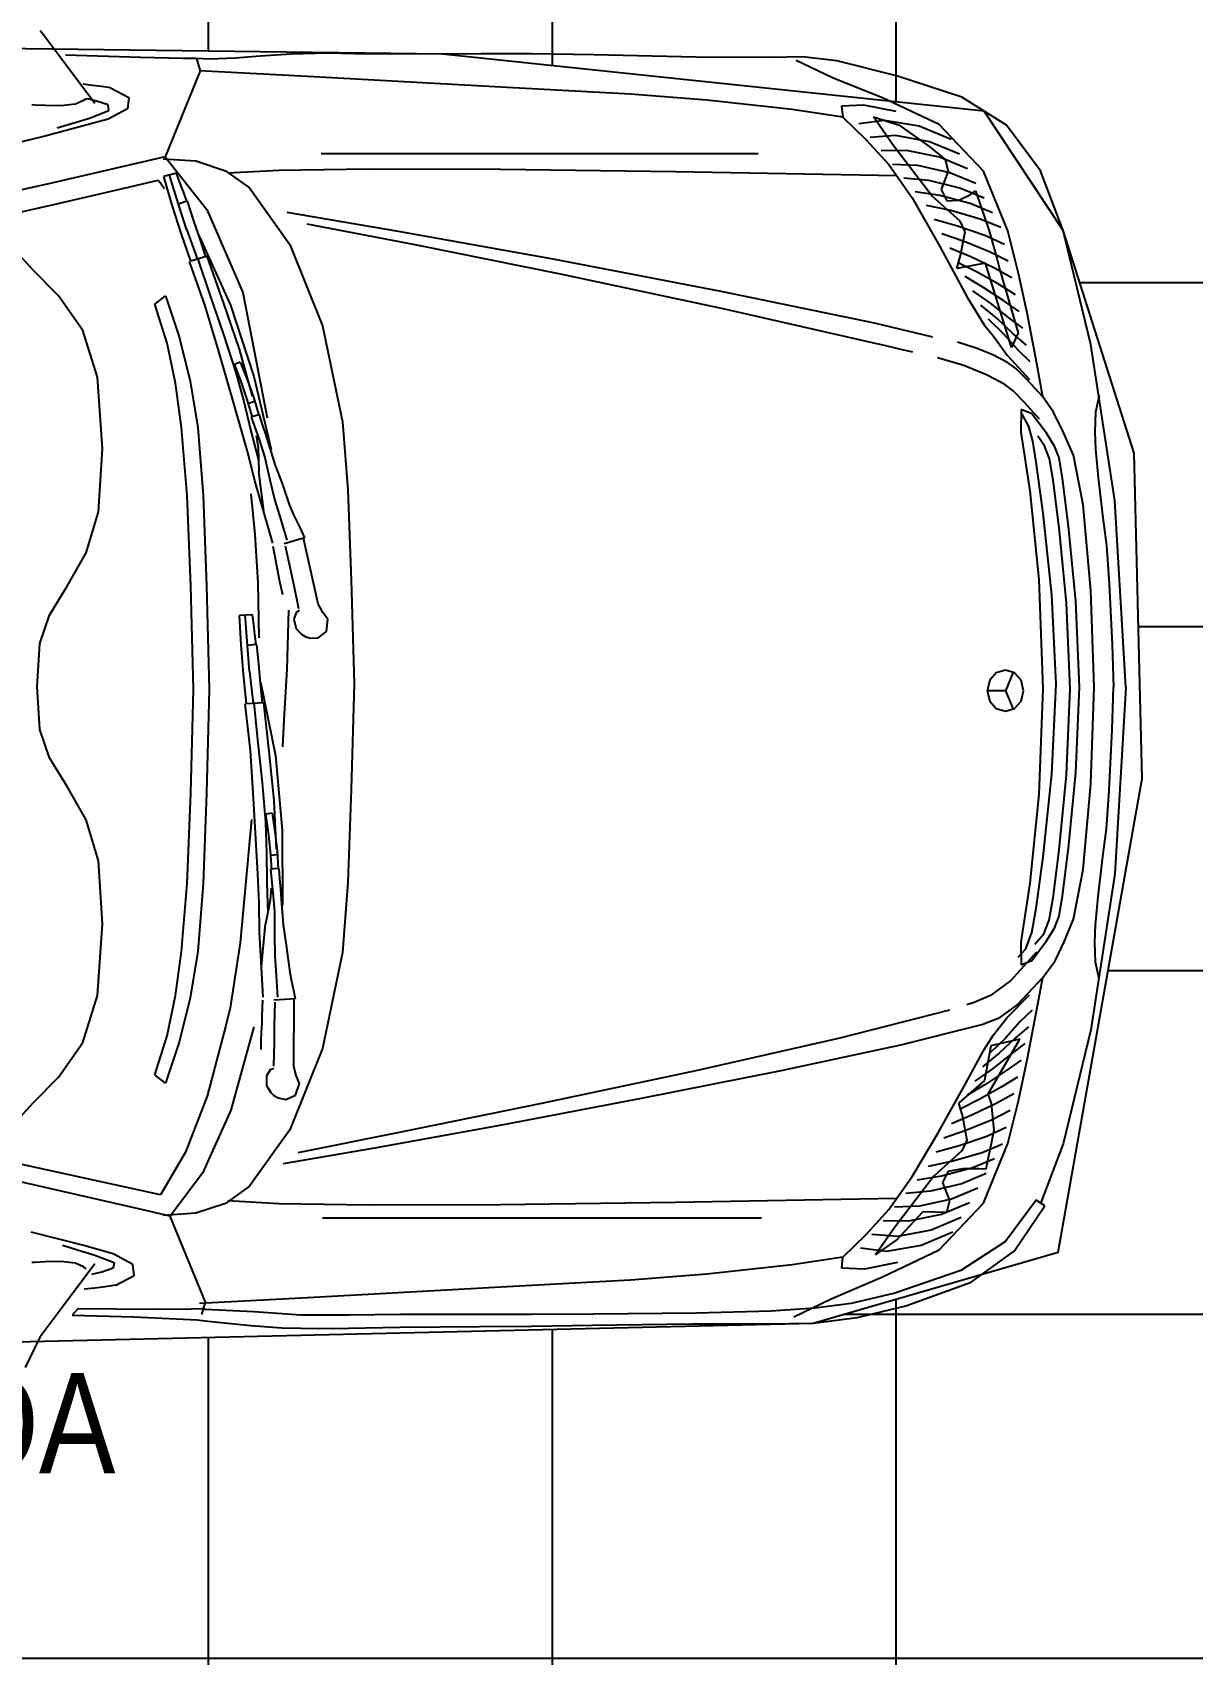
# Model space of a CAD drawing. Header units: millimetres. Extents: x 2718 to 3327, y 272 to 594.
# Drawn here: x 3064.53 to 3066.217, y 431.531 to 433.89 of the extents above; entities that cross this region are included whole.
import ezdxf
from ezdxf.enums import TextEntityAlignment as Align

# ---------------------------------------------------------------- set-up
doc = ezdxf.new("R2010")
doc.units = ezdxf.units.MM
doc.header["$MEASUREMENT"] = 0
doc.layers.get('0').update_dxf_attribs({"linetype": 'CONTINUOUS'})
doc.layers.add('COTA', color=7, linetype='CONTINUOUS')
doc.layers.add('E-txt-g', color=3, linetype='CONTINUOUS')
doc.layers.add('E-Txt-W', color=7, linetype='CONTINUOUS', lineweight=20)
doc.styles.add('F2', font='ARIALN.TTF')
doc.styles.add('REG60', font='romans.shx', dxfattribs={"width": 0.8, "height": 0.15})
doc.styles.add('REG80', font='romans.shx', dxfattribs={"width": 0.8, "height": 0.2})

# ---------------------------------------------------------------- blocks, each defined once
blk = doc.blocks.new('Austin Mini dessus')
at = {"color": 8, "flags": 128}
for points in [[(1.0093, 3.792), (1.0326, 3.8229)], [(1.0326, 3.8229), (1.0383, 3.8304)], [(0.581, 3.797), (0.6212, 3.7976)], [(0.6212, 3.7976), (0.674, 3.7963)], [(-0.2069, 3.765), (-0.1204, 3.7865)], [(-0.1204, 3.7865), (-0.0703, 3.7926)], [(-0.114, 3.7617), (-0.0609, 3.787)], [(-0.0703, 3.7926), (-0.0241, 3.7916)], [(-0.0241, 3.7916), (0.0842, 3.7922)], [(0.0842, 3.7922), (0.2332, 3.7952)], [(0.2332, 3.7952), (0.3237, 3.797)], [(0.3237, 3.797), (0.3971, 3.7966)], [(0.3971, 3.7966), (0.5088, 3.7962)], [(0.5088, 3.7962), (0.581, 3.797)], [(0.674, 3.7963), (0.7177, 3.7934)], [(0.7177, 3.7934), (0.7547, 3.7905)], [(0.7547, 3.7905), (0.7913, 3.7892)], [(0.7913, 3.7892), (0.8117, 3.7899)], [(0.8107, 3.7898), (0.8054, 3.7722)], [(0.8117, 3.7899), (0.831, 3.7901)], [(0.831, 3.7901), (0.8924, 3.7915)], [(0.8924, 3.7915), (1.0016, 3.7949)], [(0.9589, 3.7245), (1.0093, 3.792)], [(-0.302, 3.7337), (-0.2069, 3.765)], [(-0.1874, 3.7324), (-0.114, 3.7617)], [(0.3684, 3.7483), (0.6405, 3.7634)], [(0.6405, 3.7634), (0.8064, 3.7721)], [(0.8054, 3.7722), (0.8566, 3.6469)], [(0.949, 3.7493), (0.9623, 3.751)], [(0.9623, 3.751), (0.9758, 3.7525)], [(-0.3667, 3.6929), (-0.302, 3.7337)], [(-0.269, 3.694), (-0.1874, 3.7324)], [(-0.0554, 3.7158), (0.0688, 3.7297)], [(0.0688, 3.7297), (0.18, 3.7384)], [(0.18, 3.7384), (0.3684, 3.7483)], [(0.936, 3.7475), (0.9091, 3.7332)], [(0.9091, 3.7332), (0.9111, 3.717)], [(0.936, 3.7475), (0.949, 3.7493)], [(0.9395, 3.7228), (0.9564, 3.7282)], [(0.9564, 3.7282), (0.9673, 3.7309)], [(0.9673, 3.7309), (0.9712, 3.7316)], [(0.9712, 3.7316), (0.975, 3.7288)], [(0.975, 3.7288), (0.9869, 3.7238)], [(-0.1734, 3.7051), (-0.2108, 3.6933)], [(-0.2065, 3.713), (-0.1595, 3.7223)], [(-0.2018, 3.6646), (-0.1734, 3.7051)], [(-0.1288, 3.7047), (-0.1629, 3.672)], [(-0.1595, 3.7223), (-0.127, 3.7206)], [(-0.127, 3.7206), (-0.1288, 3.7047)], [(-0.1288, 3.7047), (-0.0554, 3.7158)], [(0.9111, 3.717), (0.9395, 3.7016)], [(0.9383, 3.7145), (0.9395, 3.7228)], [(0.9665, 3.7034), (0.9383, 3.7145)], [(1.0136, 3.6893), (0.9665, 3.7034)], [(0.9869, 3.7238), (1.0083, 3.721)], [(1.0083, 3.721), (1.031, 3.7215)], [(1.031, 3.7215), (1.0455, 3.7223)], [(1.0455, 3.7223), (1.0506, 3.7228)], [(-0.4163, 3.6266), (-0.3667, 3.6929)], [(-0.3332, 3.6261), (-0.269, 3.694)], [(-0.2862, 3.6722), (-0.24, 3.6915)], [(-0.2108, 3.6933), (-0.2557, 3.6613)], [(-0.24, 3.6915), (-0.1897, 3.6999)], [(-0.1897, 3.6999), (-0.152, 3.6952)], [(0.9395, 3.7016), (1.0331, 3.6766)], [(-0.2983, 3.6509), (-0.2548, 3.669)], [(-0.2557, 3.6613), (-0.2776, 3.6432)], [(-0.2696, 3.6465), (-0.2217, 3.6563)], [(-0.2582, 3.5904), (-0.2018, 3.6646)], [(-0.2548, 3.669), (-0.2057, 3.6781)], [(-0.2217, 3.6563), (-0.1848, 3.6556)], [(-0.2057, 3.6781), (-0.1684, 3.6754)], [(-0.1629, 3.672), (-0.1958, 3.6357)], [(1.0331, 3.6766), (1.174, 3.6425)], [(-0.3103, 3.6295), (-0.2696, 3.6465)], [(-0.2844, 3.624), (-0.2378, 3.6344)], [(-0.2776, 3.6432), (-0.2819, 3.6262)], [(-0.2378, 3.6344), (-0.2012, 3.6358)], [(-0.1958, 3.6357), (-0.2299, 3.5876)], [(0.6296, 3.652), (-0.0059, 3.652)], [(0.8118, 3.6411), (0.769, 3.6265)], [(0.8566, 3.6469), (0.7958, 3.5707)], [(0.8596, 3.6444), (0.8118, 3.6411)], [(0.8566, 3.6469), (0.909, 3.6348)], [(0.909, 3.6348), (1.0218, 3.609)], [(-0.4494, 3.54), (-0.4163, 3.6266)], [(-0.3686, 3.5396), (-0.3332, 3.6261)], [(-0.3224, 3.6082), (-0.2844, 3.624)], [(-0.2992, 3.6015), (-0.2538, 3.6126)], [(-0.2819, 3.6262), (-0.2717, 3.5998)], [(-0.2538, 3.6126), (-0.2177, 3.6161)], [(-0.2069, 3.6195), (0.1144, 3.6255)], [(0.1144, 3.6255), (0.369, 3.6287)], [(0.369, 3.6287), (0.5603, 3.6292)], [(0.5603, 3.6292), (0.6914, 3.6273)], [(0.6914, 3.6273), (0.7656, 3.6231)], [(0.769, 3.6265), (0.7337, 3.6018)], [(0.8299, 3.5961), (0.835, 3.6098)], [(0.835, 3.6098), (0.8402, 3.6233)], [(0.8372, 3.5784), (0.8502, 3.6203)], [(0.8402, 3.6233), (0.8582, 3.6183)], [(0.8462, 3.577), (0.8582, 3.6183)], [(0.8634, 3.6093), (0.8604, 3.6051)], [(0.8666, 3.6133), (0.8634, 3.6093)], [(0.9143, 3.6021), (0.8666, 3.6133)], [(1.0218, 3.609), (1.1282, 3.5852)], [(-0.3219, 3.5976), (-0.3417, 3.5395)], [(-0.3344, 3.5868), (-0.2992, 3.6015)], [(-0.3144, 3.5923), (-0.3219, 3.5976)], [(-0.2975, 3.5839), (-0.3144, 3.5923)], [(-0.3139, 3.579), (-0.2698, 3.5907)], [(-0.2994, 3.5535), (-0.2582, 3.5904)], [(-0.2717, 3.5998), (-0.28, 3.5832)], [(-0.2299, 3.5876), (-0.2701, 3.5169)], [(-0.2698, 3.5907), (-0.2341, 3.5963)], [(0.7337, 3.6018), (0.675, 3.5196)], [(0.8252, 3.5824), (0.8299, 3.5961)], [(0.8604, 3.6051), (0.8577, 3.6008)], [(1.0183, 3.578), (0.9143, 3.6021)], [(-0.3465, 3.5655), (-0.3139, 3.579)], [(-0.3287, 3.5566), (-0.2858, 3.5689)], [(-0.28, 3.5832), (-0.2975, 3.5839)], [(-0.2858, 3.5689), (-0.2505, 3.5765)], [(0.517, 3.5386), (0.6793, 3.5662)], [(0.7958, 3.5707), (0.7435, 3.4498)], [(0.8151, 3.5556), (0.8242, 3.5824)], [(0.8252, 3.5824), (0.8372, 3.5784)], [(0.8257, 3.5419), (0.8372, 3.5784)], [(0.8334, 3.5361), (0.8462, 3.577)], [(1.12, 3.5551), (1.0183, 3.578)], [(-0.4897, 3.3744), (-0.4494, 3.54)], [(-0.3843, 3.4776), (-0.3686, 3.5396)], [(-0.3585, 3.5441), (-0.3287, 3.5566)], [(-0.3417, 3.5395), (-0.3534, 3.4979)], [(-0.3356, 3.5327), (-0.2955, 3.5465)], [(-0.3066, 3.538), (-0.2994, 3.5535)], [(-0.3001, 3.5036), (-0.3066, 3.538)], [(-0.2955, 3.5465), (-0.2617, 3.5558)], [(0.2925, 3.4981), (0.517, 3.5386)], [(0.4929, 3.5192), (0.6502, 3.5491)], [(0.8063, 3.5287), (0.8151, 3.5556)], [(0.8257, 3.5419), (0.8097, 3.4979)], [(-0.3639, 3.5197), (-0.3356, 3.5327)], [(-0.3424, 3.5089), (-0.3051, 3.524)], [(-0.3148, 3.5016), (-0.2843, 3.5144)], [(-0.2701, 3.5169), (-0.3098, 3.443)], [(-0.3051, 3.524), (-0.273, 3.5351)], [(0.2791, 3.4759), (0.4929, 3.5192)], [(0.675, 3.5196), (0.6278, 3.4015)], [(0.8067, 3.5309), (0.7615, 3.4315)], [(0.7972, 3.5019), (0.8063, 3.5287)], [(0.8192, 3.4954), (0.8334, 3.5361)], [(-0.374, 3.3698), (-0.3363, 3.4925)], [(-0.3693, 3.4953), (-0.3424, 3.5089)], [(-0.3534, 3.4979), (-0.3572, 3.4821)], [(-0.3493, 3.4851), (-0.3148, 3.5016)], [(-0.3363, 3.4925), (-0.2946, 3.4845)], [(-0.3244, 3.4792), (-0.2956, 3.4936)], [(-0.2946, 3.4845), (-0.3001, 3.5036)], [(0.0478, 3.4514), (0.2925, 3.4981)], [(0.7718, 3.4351), (0.7952, 3.5024)], [(0.8092, 3.4984), (0.7905, 3.4435)], [(0.7952, 3.5024), (0.8192, 3.4954)], [(0.7985, 3.4305), (0.8212, 3.4949)], [(1.0484, 3.4825), (1.0731, 3.5095)], [(-0.3968, 3.4202), (-0.3843, 3.4776)], [(-0.3572, 3.4821), (-0.3836, 3.3914)], [(-0.3746, 3.4709), (-0.3493, 3.4851)], [(-0.3561, 3.4613), (-0.3244, 3.4792)], [(-0.3341, 3.4567), (-0.3068, 3.4729)], [(0.0453, 3.4261), (0.2791, 3.4759)], [(1.0114, 3.445), (1.0484, 3.4825)], [(-0.38, 3.4466), (-0.3561, 3.4613)], [(-0.363, 3.4375), (-0.3341, 3.4567)], [(-0.3437, 3.4343), (-0.3181, 3.4522)], [(-0.1749, 3.4052), (0.0478, 3.4514)], [(0.7435, 3.4498), (0.7081, 3.2674)], [(0.8558, 3.4451), (0.8359, 3.3854)], [(0.8715, 3.4329), (0.8558, 3.4451)], [(0.9762, 3.3945), (1.0114, 3.445)], [(-0.4112, 3.3468), (-0.3968, 3.4202)], [(-0.3854, 3.4222), (-0.363, 3.4375)], [(-0.3698, 3.4136), (-0.3437, 3.4343)], [(-0.3534, 3.4119), (-0.3294, 3.4315)], [(-0.3098, 3.443), (-0.3346, 3.403)], [(-0.172, 3.3767), (0.0453, 3.4261)], [(0.7615, 3.4315), (0.7277, 3.3278)], [(0.7484, 3.3675), (0.7718, 3.4351)], [(0.7905, 3.4435), (0.7715, 3.3887)], [(0.7785, 3.3642), (0.7985, 3.4305)], [(0.8536, 3.3763), (0.8715, 3.4329)], [(-0.3908, 3.3978), (-0.3698, 3.4136)], [(-0.3767, 3.3898), (-0.3534, 3.4119)], [(-0.363, 3.3894), (-0.3407, 3.4108)], [(-0.3346, 3.403), (-0.3481, 3.3863)], [(-0.2335, 3.3912), (-0.2013, 3.399)], [(-0.2013, 3.399), (-0.1749, 3.4052)], [(0.6278, 3.4015), (0.5988, 3.2619)], [(-0.5243, 3.1472), (-0.4897, 3.3744)], [(-0.3961, 3.3734), (-0.3767, 3.3898)], [(-0.3836, 3.3914), (-0.374, 3.3698)], [(-0.3836, 3.366), (-0.363, 3.3894)], [(-0.3481, 3.3863), (-0.3679, 3.3589)], [(-0.3226, 3.369), (-0.2958, 3.3774)], [(-0.2599, 3.3851), (-0.2335, 3.3912)], [(-0.1915, 3.3721), (-0.172, 3.3767)], [(0.7715, 3.3887), (0.7537, 3.3335)], [(0.8359, 3.3854), (0.8202, 3.3211)], [(0.8415, 3.3179), (0.8536, 3.3763)], [(0.9547, 3.3266), (0.9762, 3.3945)], [(-0.4015, 3.349), (-0.3836, 3.366)], [(-0.3679, 3.3589), (-0.4003, 3.3232)], [(-0.3683, 3.348), (-0.347, 3.3593)], [(-0.347, 3.3593), (-0.3226, 3.369)], [(-0.3048, 3.3438), (-0.2667, 3.355)], [(-0.2307, 3.363), (-0.2112, 3.3675)], [(-0.2112, 3.3675), (-0.1915, 3.3721)], [(0.7293, 3.299), (0.7484, 3.3675)], [(0.7597, 3.2985), (0.7785, 3.3642)], [(-0.4198, 3.2983), (-0.4112, 3.3468)], [(-0.397, 3.3226), (-0.3805, 3.3391)], [(-0.3805, 3.3391), (-0.3683, 3.348)], [(-0.3644, 3.3161), (-0.339, 3.3298)], [(-0.339, 3.3298), (-0.3048, 3.3438)], [(0.7277, 3.3278), (0.7023, 3.2216)], [(0.7472, 3.3485), (0.7374, 3.3232)], [(0.7537, 3.3335), (0.7422, 3.2911)], [(0.7462, 3.3202), (0.7557, 3.3455)], [(0.7472, 3.3485), (0.7557, 3.345)], [(0.9474, 3.2223), (0.9547, 3.3266)], [(-0.4198, 3.2983), (-0.397, 3.3226)], [(-0.3926, 3.2902), (-0.3764, 3.3069)], [(-0.3764, 3.3069), (-0.3644, 3.3161)], [(0.7374, 3.3232), (0.728, 3.2975)], [(0.7371, 3.2944), (0.7462, 3.3202)], [(0.8202, 3.3211), (0.8092, 3.2537)], [(0.8325, 3.2537), (0.8415, 3.3179)], [(-0.5014, 3.3001), (-0.4965, 3.2759)], [(-0.435, 3.2757), (-0.4198, 3.2983)], [(-0.415, 3.2655), (-0.3926, 3.2902)], [(-0.4036, 3.2735), (-0.3881, 3.2799)], [(-0.3881, 3.2799), (-0.3879, 3.2469)], [(0.728, 3.2975), (0.7203, 3.2716)], [(0.7263, 3.2915), (0.7353, 3.2885)], [(0.7293, 3.2686), (0.7371, 3.2944)], [(0.7422, 3.2911), (0.7318, 3.2485)], [(0.7478, 3.258), (0.7597, 3.2985)], [(-0.4965, 3.2759), (-0.4951, 3.2474)], [(-0.4498, 3.2462), (-0.435, 3.2757)], [(-0.4251, 3.2451), (-0.4036, 3.2735)], [(-0.4054, 3.2337), (-0.3992, 3.255)], [(-0.3992, 3.255), (-0.3897, 3.273)], [(0.5988, 3.2619), (0.5909, 3.1628)], [(0.7153, 3.258), (0.7105, 3.2437)], [(0.7198, 3.2721), (0.7153, 3.258)], [(0.7313, 3.2686), (0.72, 3.2361)], [(0.7208, 3.2721), (0.7313, 3.2686)], [(0.7361, 3.2172), (0.7478, 3.258)], [(-0.4951, 3.2474), (-0.4961, 3.222)], [(-0.4642, 3.2131), (-0.4498, 3.2462)], [(-0.4368, 3.2263), (-0.4251, 3.2451)], [(-0.4223, 3.2271), (-0.4123, 3.2411)], [(-0.4102, 3.2033), (-0.4054, 3.2337)], [(-0.3879, 3.2469), (-0.4009, 3.1615)], [(0.7105, 3.2437), (0.7063, 3.2296)], [(0.72, 3.2361), (0.7116, 3.2101)], [(0.7318, 3.2485), (0.7208, 3.2061)], [(0.7243, 3.2421), (0.7215, 3.2248)], [(0.8092, 3.2537), (0.8014, 3.1546)], [(0.8246, 3.1546), (0.8325, 3.2537)], [(-0.4961, 3.222), (-0.5002, 3.1805)], [(-0.4783, 3.1411), (-0.4642, 3.2131)], [(-0.4482, 3.1794), (-0.4433, 3.2092)], [(-0.4433, 3.2092), (-0.4368, 3.2263)], [(-0.4345, 3.1767), (-0.4292, 3.2081)], [(-0.4292, 3.2081), (-0.4223, 3.2271)], [(0.7063, 3.2296), (0.6964, 3.1985)], [(0.7116, 3.2101), (0.7041, 3.1774)], [(0.7215, 3.2248), (0.721, 3.2072)], [(0.7263, 3.1761), (0.7361, 3.2172)], [(0.9535, 3.1308), (0.9474, 3.2223)], [(-0.42, 3.129), (-0.4102, 3.2033)], [(0.6964, 3.1985), (0.6864, 3.1723)], [(0.7123, 3.1286), (0.7203, 3.1896)], [(0.721, 3.2072), (0.7203, 3.1896)], [(-0.5002, 3.1805), (-0.5068, 3.1221)], [(-0.457, 3.1102), (-0.4482, 3.1794)], [(-0.4433, 3.1075), (-0.4345, 3.1767)], [(-0.4009, 3.1615), (-0.4139, 3.0323)], [(0.5909, 3.1628), (0.5858, 3.0317)], [(0.6864, 3.1723), (0.6761, 3.1418)], [(0.7041, 3.1774), (0.6969, 3.1476)], [(0.6998, 3.0852), (0.7263, 3.1761)], [(-0.5405, 2.876), (-0.5243, 3.1472)], [(-0.4897, 3.0166), (-0.4783, 3.1411)], [(0.6761, 3.1418), (0.6698, 3.1266)], [(0.6969, 3.1476), (0.6884, 3.1193)], [(0.7318, 3.1572), (0.726, 3.0977)], [(0.8014, 3.1546), (0.7962, 3.0235)], [(0.8194, 3.0235), (0.8246, 3.1546)], [(-0.5068, 3.1221), (-0.5121, 3.0818)], [(-0.4326, 3.01), (-0.42, 3.129)], [(0.6698, 3.1266), (0.6607, 3.1082)], [(0.6884, 3.1193), (0.6795, 3.0899)], [(0.9712, 3.0712), (0.9535, 3.1308)], [(-0.4678, 3.0008), (-0.457, 3.1102)], [(-0.4541, 2.9981), (-0.4433, 3.1075)], [(0.6338, 2.997), (0.6553, 3.0927)], [(0.6607, 3.1082), (0.6538, 3.0932)], [(0.6538, 3.0932), (0.6836, 3.0845)], [(0.726, 3.0977), (0.7219, 3.0275)], [(-0.5121, 3.0818), (-0.5164, 3.0261)], [(0.6818, 3.0817), (0.6747, 3.0485)], [(0.6957, 3.0601), (0.6993, 3.0807)], [(0.9991, 3.0226), (0.9712, 3.0712)], [(0.6747, 3.0485), (0.6693, 3.0237)], [(0.6902, 3.0313), (0.6957, 3.0601)], [(-0.5164, 3.0261), (-0.5207, 2.9376)], [(-0.4139, 3.0323), (-0.4198, 2.8742)], [(0.5858, 3.0317), (0.5818, 2.8809)], [(0.6693, 3.0237), (0.6625, 2.9905)], [(0.6853, 3.0102), (0.6902, 3.0313)], [(0.7219, 3.0275), (0.7205, 2.9476)], [(0.7962, 3.0235), (0.7923, 2.8727)], [(0.8155, 2.8727), (0.8194, 3.0235)], [(1.0249, 2.9807), (0.9991, 3.0226)], [(-0.4943, 2.876), (-0.4897, 3.0166)], [(-0.473, 2.876), (-0.4678, 3.0008)], [(-0.4594, 2.8733), (-0.4541, 2.9981)], [(-0.4389, 2.8801), (-0.4326, 3.01)], [(0.6273, 2.9847), (0.6338, 2.997)], [(0.6202, 2.9747), (0.6273, 2.9847)], [(0.6221, 2.9567), (0.6202, 2.9747)], [(0.6618, 2.9878), (0.6631, 2.986)], [(0.6631, 2.986), (0.6661, 2.9845)], [(0.6661, 2.9845), (0.6693, 2.9748)], [(0.6693, 2.9748), (0.6662, 2.9608)], [(0.677, 2.9877), (0.6796, 2.9022)], [(0.7277, 2.9669), (0.7297, 2.9812)], [(0.7297, 2.9812), (0.7484, 2.9804)], [(0.7369, 2.9367), (0.7402, 2.9806)], [(0.7461, 2.9374), (0.7484, 2.9804)], [(1.0386, 2.9396), (1.0249, 2.9807)], [(0.6341, 2.9475), (0.6221, 2.9567)], [(0.6529, 2.9495), (0.6455, 2.9473)], [(0.6577, 2.9524), (0.6529, 2.9495)], [(0.6662, 2.9608), (0.6577, 2.9524)], [(0.7244, 2.9379), (0.7259, 2.9524)], [(0.7259, 2.9524), (0.7277, 2.9669)], [(-0.5207, 2.9376), (-0.5227, 2.876)], [(0.6455, 2.9473), (0.6341, 2.9475)], [(0.7205, 2.9096), (0.7234, 2.9377)], [(0.7244, 2.9379), (0.7369, 2.9367)], [(0.7339, 2.8986), (0.7369, 2.9367)], [(0.7427, 2.8947), (0.7461, 2.9374)], [(1.0427, 2.877), (1.0386, 2.9396)], [(0.6796, 2.9022), (0.6837, 2.8284)], [(0.718, 2.8814), (0.7205, 2.9096)], [(-0.4326, 2.7495), (-0.4389, 2.8801)], [(-0.3917, 2.8708), (-0.3881, 2.8859)], [(-0.3881, 2.8859), (-0.3786, 2.8967)], [(-0.3786, 2.8967), (-0.3653, 2.9008)], [(-0.3767, 2.8977), (-0.3653, 2.8708)], [(-0.3653, 2.9008), (-0.352, 2.8967)], [(-0.352, 2.8967), (-0.3425, 2.8859)], [(-0.3425, 2.8859), (-0.3389, 2.8708)], [(0.5818, 2.8809), (0.5858, 2.7275)], [(0.7179, 2.8836), (0.6962, 2.7767)], [(0.7152, 2.8533), (0.718, 2.8814)], [(0.7339, 2.8986), (0.7283, 2.8522)], [(0.7381, 2.8519), (0.7427, 2.8947)], [(-0.5405, 2.876), (-0.5243, 2.6047)], [(-0.5207, 2.8143), (-0.5227, 2.876)], [(-0.4897, 2.7353), (-0.4943, 2.876)], [(-0.4678, 2.7512), (-0.473, 2.876)], [(-0.4541, 2.7484), (-0.4594, 2.8733)], [(-0.4198, 2.8742), (-0.4139, 2.72)], [(-0.3881, 2.8557), (-0.3917, 2.8708)], [(-0.3786, 2.845), (-0.3881, 2.8557)], [(-0.3653, 2.8708), (-0.3767, 2.844)], [(-0.3653, 2.8708), (-0.3389, 2.8708)], [(-0.3425, 2.8557), (-0.352, 2.845)], [(-0.3389, 2.8708), (-0.3425, 2.8557)], [(0.7923, 2.8727), (0.7962, 2.7218)], [(0.8194, 2.7218), (0.8155, 2.8727)], [(1.0386, 2.8145), (1.0427, 2.877)], [(-0.3653, 2.8409), (-0.3786, 2.845)], [(-0.352, 2.845), (-0.3653, 2.8409)], [(0.7054, 2.7825), (0.7131, 2.8533)], [(0.7131, 2.8533), (0.7381, 2.8519)], [(0.7277, 2.8526), (0.7218, 2.7949)], [(0.7325, 2.784), (0.7401, 2.8518)], [(-0.5164, 2.7259), (-0.5207, 2.8143)], [(0.6837, 2.8284), (0.6857, 2.7893)], [(1.0249, 2.7734), (1.0386, 2.8145)], [(0.7218, 2.7949), (0.7156, 2.7372)], [(0.7279, 2.7148), (0.7325, 2.784)], [(0.6962, 2.7767), (0.6866, 2.668)], [(0.6979, 2.7113), (0.7054, 2.7825)], [(0.9991, 2.7314), (1.0249, 2.7734)], [(-0.457, 2.6417), (-0.4678, 2.7512)], [(-0.4433, 2.639), (-0.4541, 2.7484)], [(-0.42, 2.6293), (-0.4326, 2.7495)], [(0.7156, 2.7372), (0.7107, 2.6794)], [(-0.5121, 2.6701), (-0.5164, 2.7259)], [(-0.4783, 2.6109), (-0.4897, 2.7353)], [(-0.4139, 2.72), (-0.4009, 2.5911)], [(0.5858, 2.7275), (0.5909, 2.5917)], [(0.7244, 2.6467), (0.7279, 2.7148)], [(0.7962, 2.7218), (0.8014, 2.5907)], [(0.8246, 2.5907), (0.8194, 2.7218)], [(0.9712, 2.6829), (0.9991, 2.7314)], [(0.6946, 2.6403), (0.6979, 2.7113)], [(0.701, 2.6926), (0.6971, 2.6657)], [(0.701, 2.6926), (0.7101, 2.6911)], [(0.7063, 2.6647), (0.71, 2.6915)], [(-0.5068, 2.6299), (-0.5121, 2.6701)], [(0.6866, 2.668), (0.6857, 2.5588)], [(0.6971, 2.6657), (0.6937, 2.6386)], [(0.7107, 2.6794), (0.709, 2.6356)], [(0.731, 2.6835), (0.7474, 2.5042)], [(0.9535, 2.6232), (0.9712, 2.6829)], [(-0.4482, 2.5725), (-0.457, 2.6417)], [(0.7033, 2.6376), (0.7063, 2.6647)], [(0.7219, 2.6045), (0.7244, 2.6467)], [(-0.5002, 2.5714), (-0.5068, 2.6299)], [(-0.4345, 2.5698), (-0.4433, 2.639)], [(-0.4102, 2.5543), (-0.42, 2.6293)], [(0.6937, 2.6386), (0.692, 2.6115)], [(0.6934, 2.6323), (0.7028, 2.6314)], [(0.7015, 2.6106), (0.7033, 2.6376)], [(0.709, 2.6356), (0.7085, 2.5917)], [(0.9474, 2.5318), (0.9535, 2.6232)], [(-0.5243, 2.6047), (-0.4897, 2.3776)], [(-0.4642, 2.5388), (-0.4783, 2.6109)], [(0.6903, 2.5972), (0.689, 2.5822)], [(0.6914, 2.6119), (0.6903, 2.5972)], [(0.6924, 2.6121), (0.7034, 2.6111)], [(0.7034, 2.6111), (0.6997, 2.5769)], [(0.7197, 2.5621), (0.7219, 2.6045)], [(-0.4961, 2.5299), (-0.5002, 2.5714)], [(-0.4433, 2.5428), (-0.4482, 2.5725)], [(-0.4009, 2.5911), (-0.3879, 2.5051)], [(0.5909, 2.5917), (0.5988, 2.49)], [(0.689, 2.5822), (0.6878, 2.5675)], [(0.6997, 2.5769), (0.6975, 2.5497)], [(0.7026, 2.5837), (0.7038, 2.5662)], [(0.7085, 2.5917), (0.7072, 2.5478)], [(0.8014, 2.5907), (0.8092, 2.4916)], [(0.8325, 2.4916), (0.8246, 2.5907)], [(-0.429, 2.5374), (-0.4345, 2.5698)], [(-0.4038, 2.5192), (-0.4102, 2.5543)], [(0.6878, 2.5675), (0.6847, 2.5306)], [(0.6975, 2.5497), (0.6975, 2.5161)], [(0.7038, 2.5662), (0.7072, 2.5489)], [(0.7072, 2.5489), (0.7105, 2.5317)], [(0.7193, 2.5199), (0.7197, 2.5621)], [(-0.4951, 2.5046), (-0.4961, 2.5299)], [(-0.4511, 2.5067), (-0.4642, 2.5388)], [(-0.4368, 2.5257), (-0.4433, 2.5428)], [(-0.4251, 2.5069), (-0.4368, 2.5257)], [(-0.4211, 2.5171), (-0.429, 2.5374)], [(0.6847, 2.5306), (0.6807, 2.5008)], [(0.7164, 2.4705), (0.7105, 2.5317)], [(0.9547, 2.4275), (0.9474, 2.5318)], [(-0.4965, 2.4761), (-0.4951, 2.5046)], [(-0.4377, 2.4782), (-0.4511, 2.5067)], [(-0.4036, 2.4784), (-0.4251, 2.5069)], [(-0.4082, 2.5023), (-0.4211, 2.5171)], [(-0.3951, 2.4956), (-0.4038, 2.5192)], [(-0.3879, 2.5051), (-0.3881, 2.472)], [(0.6807, 2.5008), (0.6754, 2.4613)], [(0.6975, 2.5161), (0.6972, 2.4854)], [(0.714, 2.4253), (0.7193, 2.5199)], [(0.7474, 2.5042), (0.7622, 2.4097)], [(-0.4198, 2.4536), (-0.4377, 2.4782)], [(-0.4106, 2.4907), (-0.373, 2.4496)], [(-0.3881, 2.472), (-0.4036, 2.4784)], [(-0.3837, 2.4832), (-0.3951, 2.4956)], [(0.5988, 2.49), (0.6278, 2.3505)], [(0.6972, 2.4854), (0.6952, 2.456)], [(0.8092, 2.4916), (0.8202, 2.4242)], [(0.8415, 2.4274), (0.8325, 2.4916)], [(-0.5014, 2.4519), (-0.4965, 2.4761)], [(-0.4198, 2.4536), (-0.3822, 2.4143)], [(-0.4126, 2.4151), (-0.4198, 2.4536)], [(0.6754, 2.4613), (0.673, 2.4486)], [(0.6952, 2.456), (0.6932, 2.4254)], [(-0.373, 2.4496), (-0.3435, 2.4277)], [(0.6699, 2.4354), (0.6674, 2.4227)], [(0.673, 2.4486), (0.6699, 2.4354)], [(-0.3975, 2.3367), (-0.4126, 2.4151)], [(-0.4043, 2.4065), (-0.3863, 2.3895)], [(-0.3677, 2.3955), (-0.4003, 2.4288)], [(-0.3822, 2.4143), (-0.3546, 2.3944)], [(-0.3435, 2.4277), (-0.32, 2.4176)], [(-0.32, 2.4176), (-0.3092, 2.4141)], [(-0.2838, 2.4064), (-0.1243, 2.3655)], [(0.6674, 2.4227), (0.6984, 2.421)], [(0.6695, 2.3245), (0.669, 2.4226)], [(0.6972, 2.4178), (0.6978, 2.3839)], [(0.715, 2.4096), (0.7145, 2.4208)], [(0.7153, 2.3984), (0.715, 2.4096)], [(0.7622, 2.4097), (0.7686, 2.3821)], [(0.8202, 2.4242), (0.8359, 2.3599)], [(0.8536, 2.369), (0.8415, 2.4274)], [(0.9762, 2.3595), (0.9547, 2.4275)], [(-0.3863, 2.3895), (-0.3657, 2.3661)], [(-0.3478, 2.3704), (-0.3677, 2.3955)], [(-0.3546, 2.3944), (-0.3323, 2.3856)], [(-0.3323, 2.3856), (-0.2128, 2.3556)], [(0.6978, 2.3839), (0.6981, 2.3586)], [(0.7156, 2.3872), (0.7153, 2.3984)], [(0.7163, 2.3745), (0.7156, 2.3872)], [(-0.4897, 2.3776), (-0.4494, 2.2119)], [(-0.3989, 2.3821), (-0.3794, 2.3657)], [(-0.3864, 2.3641), (-0.3443, 2.3544)], [(-0.3402, 2.2847), (-0.3864, 2.3641)], [(-0.3794, 2.3657), (-0.3561, 2.3436)], [(-0.3657, 2.3661), (-0.3434, 2.3447)], [(-0.3346, 2.3489), (-0.3478, 2.3704)], [(-0.1243, 2.3655), (0.085, 2.3182)], [(0.717, 2.3616), (0.7163, 2.3745)], [(0.7167, 2.349), (0.717, 2.3616)], [(0.7276, 2.3821), (0.761, 2.261)], [(0.7686, 2.3821), (0.7952, 2.2812)], [(0.8359, 2.3599), (0.8558, 2.3002)], [(0.8715, 2.3124), (0.8536, 2.369)], [(1.0114, 2.309), (0.9762, 2.3595)], [(-0.3843, 2.2744), (-0.3975, 2.3367)], [(-0.3935, 2.3577), (-0.3726, 2.3419)], [(-0.3726, 2.3419), (-0.3464, 2.3212)], [(-0.3561, 2.3436), (-0.3321, 2.324)], [(-0.3443, 2.3544), (-0.3348, 2.3038)], [(-0.3048, 2.2947), (-0.3346, 2.3489)], [(-0.2128, 2.3556), (-0.0386, 2.3181)], [(0.6278, 2.3505), (0.675, 2.2324)], [(0.6981, 2.3586), (0.6989, 2.3247)], [(-0.3881, 2.3334), (-0.3657, 2.3181)], [(-0.3657, 2.3181), (-0.3368, 2.2988)], [(-0.3464, 2.3212), (-0.3209, 2.3033)], [(-0.0386, 2.3181), (0.1643, 2.2777)], [(0.085, 2.3182), (0.3093, 2.2706)], [(0.6659, 2.3111), (0.6695, 2.3245)], [(0.6989, 2.3218), (0.7006, 2.3204)], [(0.7006, 2.3204), (0.7038, 2.3197)], [(0.7038, 2.3197), (0.7091, 2.3109)], [(0.8558, 2.3002), (0.8715, 2.3124)], [(-0.3827, 2.309), (-0.3589, 2.2942)], [(-0.3589, 2.2942), (-0.3272, 2.2763)], [(-0.3368, 2.2988), (-0.3096, 2.2826)], [(-0.3348, 2.3038), (-0.2973, 2.271)], [(-0.2675, 2.228), (-0.3048, 2.2947)], [(0.6613, 2.2997), (0.6659, 2.3111)], [(0.6672, 2.2826), (0.6613, 2.2997)], [(0.7093, 2.2966), (0.7029, 2.2864)], [(0.7091, 2.3109), (0.7093, 2.2966)], [(1.0484, 2.2716), (1.0114, 2.309)], [(-0.3686, 2.2124), (-0.3843, 2.2744)], [(-0.3774, 2.2846), (-0.352, 2.2704)], [(-0.352, 2.2704), (-0.3175, 2.2539)], [(-0.3489, 2.2319), (-0.3449, 2.2704)], [(-0.3449, 2.2704), (-0.3402, 2.2847)], [(-0.3272, 2.2763), (-0.2983, 2.2619)], [(-0.2973, 2.271), (-0.3028, 2.2519)], [(0.1643, 2.2777), (0.3699, 2.2387)], [(0.3093, 2.2706), (0.5139, 2.2288)], [(0.6809, 2.2764), (0.6672, 2.2826)], [(0.6921, 2.2787), (0.6809, 2.2764)], [(0.6988, 2.2826), (0.6921, 2.2787)], [(0.7029, 2.2864), (0.6988, 2.2826)], [(0.7952, 2.2812), (0.8271, 2.1996)], [(1.0731, 2.2446), (1.0484, 2.2716)], [(-0.372, 2.2602), (-0.3452, 2.2466)], [(-0.3452, 2.2466), (-0.3079, 2.2315)], [(-0.3175, 2.2539), (-0.287, 2.2412)], [(-0.3028, 2.2519), (-0.3094, 2.2175)], [(0.761, 2.261), (0.8021, 2.1691)], [(0.8634, 2.1376), (1.3706, 2.2486)], [(-0.3666, 2.2358), (-0.3383, 2.2228)], [(-0.3375, 2.1754), (-0.3489, 2.2319)], [(-0.3383, 2.2228), (-0.2982, 2.209)], [(-0.3094, 2.2175), (-0.3021, 2.202)], [(-0.3079, 2.2315), (-0.2757, 2.2204)], [(-0.2299, 2.1644), (-0.2675, 2.228)], [(0.3699, 2.2387), (0.552, 2.2057)], [(0.5139, 2.2288), (0.6638, 2.199)], [(0.675, 2.2324), (0.7337, 2.1502)], [(-0.4494, 2.2119), (-0.4163, 2.1254)], [(-0.3332, 2.1259), (-0.3686, 2.2124)], [(-0.3612, 2.2114), (-0.3315, 2.199)], [(-0.3315, 2.199), (-0.2886, 2.1866)], [(-0.3021, 2.202), (-0.261, 2.1651)], [(-0.2982, 2.209), (-0.2645, 2.1997)], [(0.552, 2.2057), (0.6848, 2.1831)], [(0.8271, 2.1996), (0.8634, 2.1376)], [(-0.3492, 2.1901), (-0.3167, 2.1765)], [(-0.3267, 2.1761), (-0.3375, 2.1754)], [(-0.3036, 2.1762), (-0.3267, 2.1761)], [(-0.3167, 2.1765), (-0.2725, 2.1648)], [(-0.2827, 2.1724), (-0.3036, 2.1762)], [(-0.2886, 2.1866), (-0.2532, 2.179)], [(-0.2744, 2.1557), (-0.2827, 2.1724)], [(-0.3372, 2.1687), (-0.3019, 2.154)], [(-0.3251, 2.1474), (-0.2871, 2.1315)], [(-0.3019, 2.154), (-0.2565, 2.1429)], [(-0.2847, 2.1294), (-0.2744, 2.1557)], [(-0.2725, 2.1648), (-0.2368, 2.1592)], [(-0.261, 2.1651), (-0.2046, 2.0909)], [(-0.1958, 2.1163), (-0.2299, 2.1644)], [(0.7337, 2.1502), (0.769, 2.1254)], [(0.8021, 2.1691), (0.849, 2.1068)], [(1.0142, 2.1447), (1.1207, 2.1686)], [(-0.4226, 2.1216), (-0.4101, 2.1302)], [(-0.4101, 2.1302), (-0.3656, 2.0699)], [(-0.269, 2.0579), (-0.3332, 2.1259)], [(-0.3131, 2.126), (-0.2723, 2.109)], [(-0.2871, 2.1315), (-0.2405, 2.1211)], [(-0.2803, 2.1124), (-0.2847, 2.1294)], [(-0.2565, 2.1429), (-0.2204, 2.1395)], [(-0.2069, 2.1325), (0.1144, 2.1265)], [(0.1144, 2.1265), (0.369, 2.1233)], [(0.369, 2.1233), (0.5603, 2.1227)], [(0.5603, 2.1227), (0.6914, 2.1247)], [(0.6914, 2.1247), (0.7656, 2.1289)], [(0.769, 2.1254), (0.8118, 2.1109)], [(0.9014, 2.1189), (1.0142, 2.1447)], [(-0.3778, 2.0561), (-0.4226, 2.1216)], [(-0.301, 2.1047), (-0.2575, 2.0865)], [(-0.2456, 2.1137), (-0.2803, 2.1124)], [(-0.2723, 2.109), (-0.2245, 2.0993)], [(-0.2071, 2.072), (-0.2456, 2.1137)], [(-0.2405, 2.1211), (-0.204, 2.1197)], [(-0.2245, 2.0993), (-0.1876, 2.0999)], [(-0.1629, 2.08), (-0.1958, 2.1163)], [(0.6276, 2.1045), (-0.0104, 2.1045)], [(0.7979, 1.9816), (0.849, 2.1068)], [(0.8118, 2.1109), (0.8596, 2.1076)], [(0.849, 2.1068), (0.9014, 2.1189)], [(-0.289, 2.0833), (-0.2428, 2.064)], [(-0.2575, 2.0865), (-0.2084, 2.0774)], [(-0.2084, 2.0774), (-0.1711, 2.0801)], [(-0.2046, 2.0909), (-0.1762, 2.0504)], [(-0.1288, 2.0473), (-0.1629, 2.08)], [(0.9769, 2.0648), (1.0511, 2.0835)], [(-0.3153, 2.0107), (-0.3778, 2.0561)], [(-0.3656, 2.0699), (-0.3005, 2.0279)], [(-0.1866, 2.0184), (-0.269, 2.0579)], [(-0.2428, 2.064), (-0.1924, 2.0556)], [(-0.1762, 2.0504), (-0.2071, 2.072)], [(-0.1924, 2.0556), (-0.1547, 2.0604)], [(0.9036, 2.0367), (0.932, 2.0521)], [(0.932, 2.0521), (0.9769, 2.0648)], [(1.006, 2.0645), (0.959, 2.0503)], [(-0.2082, 2.0394), (-0.1605, 2.0298)], [(-0.1605, 2.0298), (-0.1273, 2.0313)], [(-0.1288, 2.0473), (-0.0554, 2.0362)], [(-0.1273, 2.0313), (-0.1288, 2.0473)], [(-0.0554, 2.0362), (0.0688, 2.0223)], [(0.9015, 2.0205), (0.9036, 2.0367)], [(0.959, 2.0503), (0.9308, 2.0393)], [(0.9308, 2.0393), (0.932, 2.031)], [(0.932, 2.031), (0.9488, 2.0255)], [(0.9589, 2.0374), (1.0093, 1.97)], [(0.9712, 2.0303), (0.975, 2.0331)], [(0.975, 2.0331), (0.9869, 2.0382)], [(0.9869, 2.0382), (1.0083, 2.0409)], [(1.0083, 2.0409), (1.031, 2.0405)], [(1.031, 2.0405), (1.0455, 2.0396)], [(1.0455, 2.0396), (1.0506, 2.0392)], [(-0.2203, 1.9763), (-0.3153, 2.0107)], [(-0.3005, 2.0279), (-0.2047, 1.9948)], [(-0.1118, 1.9868), (-0.1866, 2.0184)], [(0.0688, 2.0223), (0.18, 2.0136)], [(0.18, 2.0136), (0.3684, 2.0036)], [(0.9284, 2.0063), (0.9015, 2.0205)], [(0.9284, 2.0063), (0.9435, 2.0041)], [(0.9488, 2.0255), (0.9598, 2.0229)], [(0.9598, 2.0229), (0.9637, 2.0221)], [(-0.2047, 1.9948), (-0.141, 1.9797)], [(-0.0578, 1.9603), (-0.1118, 1.9868)], [(0.3684, 2.0036), (0.6405, 1.9886)], [(0.6405, 1.9886), (0.8064, 1.9798)], [(0.8032, 1.9639), (0.7979, 1.9816)], [(0.9435, 2.0041), (0.9588, 2.0023)], [(0.9588, 2.0023), (0.9744, 2.0007)], [(-0.1499, 1.9594), (-0.2203, 1.9763)], [(-0.0857, 1.9511), (-0.1499, 1.9594)], [(-0.141, 1.9797), (-0.088, 1.9728)], [(-0.088, 1.9728), (-0.0243, 1.9685)], [(-0.0243, 1.9685), (0.084, 1.9658)], [(0.084, 1.9658), (0.2331, 1.9643)], [(0.2331, 1.9643), (0.3237, 1.9638)], [(0.3237, 1.9638), (0.3991, 1.9639)], [(0.3991, 1.9639), (0.5144, 1.9637)], [(0.5144, 1.9637), (0.5887, 1.9626)], [(0.5887, 1.9626), (0.6591, 1.9627)], [(0.6591, 1.9627), (0.7278, 1.9679)], [(0.7278, 1.9679), (0.7981, 1.971)], [(0.7981, 1.971), (0.7996, 1.9716)], [(0.7996, 1.9716), (0.8012, 1.972)], [(0.8012, 1.972), (0.803, 1.9721)], [(0.803, 1.9721), (0.8187, 1.9717)], [(0.8187, 1.9717), (0.8745, 1.9713)], [(0.902, 1.9603), (0.8406, 1.9574)], [(0.8745, 1.9713), (0.9836, 1.9722)], [(0.9918, 1.9626), (0.902, 1.9603)], [(0.9836, 1.9722), (0.9918, 1.9626)], [(1.0093, 1.97), (1.0326, 1.939)], [(-0.0153, 1.9503), (-0.0857, 1.9511)], [(0.0907, 1.9502), (-0.0153, 1.9503)], [(0.2354, 1.9481), (0.0907, 1.9502)], [(0.3237, 1.9468), (0.2354, 1.9481)], [(0.3994, 1.9465), (0.3237, 1.9468)], [(0.5154, 1.9455), (0.3994, 1.9465)], [(0.5899, 1.9439), (0.5154, 1.9455)], [(0.6316, 1.9433), (0.5899, 1.9439)], [(0.6869, 1.9446), (0.6316, 1.9433)], [(0.7321, 1.9476), (0.6869, 1.9446)], [(0.7655, 1.9512), (0.7321, 1.9476)], [(0.7946, 1.9543), (0.7655, 1.9512)], [(0.8101, 1.9559), (0.7946, 1.9543)], [(0.8406, 1.9574), (0.8101, 1.9559)], [(1.0326, 1.939), (1.0383, 1.9315)], [(1.0383, 1.9315), (1.0455, 1.9166)], [(1.0455, 1.9166), (1.0602, 1.8867)]]:
    blk.add_lwpolyline(points, dxfattribs=at)
blk = doc.blocks.new('TXT-AMB75')
at = {"layer": 'E-txt-g', "style": 'REG80', "width": 0.8, "flags": 8}
blk.add_attdef('TXT', text='', height=0.2, dxfattribs=at).set_placement((0.0055, 0.2964), align=Align.CENTER)
at = {"layer": 'E-Txt-W', "style": 'REG60', "width": 0.8, "flags": 8}
blk.add_attdef('TXT', text='', height=0.15, dxfattribs=at).set_placement((0.0055, 0.0271), align=Align.CENTER)

msp = doc.modelspace()

# ---------------------------------------------------------------- hatches: boundary and pattern name
h = msp.add_hatch()
h.set_pattern_fill('ANSI37,_O', color=8, scale=4, angle=45)
h.set_pattern_definition([(90, (1504.2853, 394.5255), (-0.5, 1e-16), []), (180, (1504.2853, 394.5255), (-1e-16, -0.5), [])])
h.paths.add_polyline_path([(3061.5298, 434.4589), (3066.5299, 434.4589), (3066.5299, 428.5089), (3064.9878, 428.5089), (3063.8832, 427.4043), (3063.8832, 426.4055), (3063.0298, 426.4055), (3063.0298, 428.7089), (3061.5339, 428.7078)])
h.paths.add_polyline_path([(3061.5501, 431.1127), (3061.8026, 431.2822), (3063.5065, 431.3014), (3065.0112, 431.305), (3065.9321, 431.2742), (3066.0731, 431.1554), (3066.1041, 430.7504), (3066.1218, 430.0624), (3066.0601, 429.5606), (3065.9499, 429.4153), (3064.412, 429.3669), (3062.0583, 429.4161), (3061.6212, 429.4749), (3061.4562, 429.878)])
h.paths.add_polyline_path([(3066.1041, 430.807), (3066.5044, 430.807), (3066.5044, 430.6123), (3066.1041, 430.6123)], flags=16)
h.paths.add_polyline_path([(3062.8122, 431.7543), (3064.6884, 431.7543), (3064.6884, 431.9806), (3062.8122, 431.9806)], flags=24)
h.paths.add_polyline_path([(3063.4092, 431.5436), (3064.0914, 431.5436), (3064.0914, 431.7408), (3063.4092, 431.7408)], flags=24)
h.paths.add_polyline_path([(3063.561, 431.3801), (3063.561, 431.4175), (3063.5467, 431.4146), (3063.5346, 431.4065)], flags=24)
h.paths.add_polyline_path([(3063.561, 431.3801), (3063.5346, 431.4065), (3063.5265, 431.3944), (3063.5236, 431.3801)], flags=24)
h.paths.add_polyline_path([(3063.561, 431.3801), (3063.5983, 431.3801), (3063.5954, 431.3658), (3063.5874, 431.3537)], flags=24)
h.paths.add_polyline_path([(3063.561, 431.3801), (3063.5874, 431.3537), (3063.5752, 431.3456), (3063.561, 431.3428)], flags=24)
edge = h.paths.add_edge_path(flags=16)
edge.add_line((3063.561, 431.3055), (3063.561, 431.4548))
edge = h.paths.add_edge_path(flags=16)
edge.add_arc((3063.561, 431.3801), 0.0373, 0, 360)
edge = h.paths.add_edge_path(flags=16)
edge.add_line((3063.4863, 431.3801), (3063.8374, 431.3801))
h.paths.add_polyline_path([(3063.5906, 431.3712), (3063.9118, 431.3712), (3063.9118, 431.5515), (3063.5906, 431.5515)], flags=24)
h.paths.add_polyline_path([(3061.6066, 432.2071), (3062.086, 431.9312), (3064.4638, 431.9849), (3065.6649, 432.0129), (3066.021, 432.1159), (3066.1432, 432.8047), (3066.1315, 433.2777), (3066.0285, 433.6017), (3065.9135, 433.775), (3065.1261, 433.8581), (3062.8539, 433.8872), (3062.1937, 433.8517), (3061.5747, 433.7104), (3061.5306, 433.3725), (3061.5313, 432.3807), (3061.5793, 432.2129)], flags=16)
h.paths.add_polyline_path([(3062.5298, 434.1589), (3063.0298, 434.1589), (3063.0298, 434.4589), (3062.5298, 434.4589)])
h.paths.add_polyline_path([(3062.5298, 428.7089), (3063.0298, 428.7089), (3063.0298, 429.0089), (3062.5298, 429.0089)], flags=16)
h.paths.add_polyline_path([(3063.9516, 427.9963), (3064.2641, 427.8668), (3064.3796, 428.1457), (3064.0671, 428.2752)], flags=24)
h.paths.add_polyline_path([(3063.4163, 426.7022), (3063.4163, 427.098), (3063.1145, 427.098), (3063.1145, 426.7022)], flags=24)
h.paths.add_polyline_path([(3063.4163, 427.7539), (3063.4163, 428.1497), (3063.1145, 428.1497), (3063.1145, 427.7539)], flags=24)
h.paths.add_polyline_path([(3063.4163, 428.4536), (3063.4163, 428.7571), (3063.1145, 428.7571), (3063.1145, 428.4536)], flags=24)
h.paths.add_polyline_path([(3063.4163, 428.7036), (3063.4163, 429.0071), (3063.1145, 429.0071), (3063.1145, 428.7036)], flags=24)
h.paths.add_polyline_path([(3063.4163, 434.1536), (3063.4163, 434.4571), (3063.1145, 434.4571), (3063.1145, 434.1536)], flags=24)
h.paths.add_polyline_path([(3063.4163, 431.3861), (3063.4163, 431.782), (3063.1145, 431.782), (3063.1145, 431.3861)], flags=24)
at = {"layer": 'COTA', "linetype": 'Continuous'}
h = msp.add_hatch(dxfattribs=at)
h.set_pattern_fill('PATIO3', color=8, scale=0.6, style=0, pattern_type=2)
h.set_pattern_definition([(243.4349, (1504.40528, 395.1255), (0.600000786, 0.599999495), [0.201246, -1.1403948]), (153.4349, (1504.52528, 395.0655), (0.599999495, -0.600000786), [0.1341642, -1.2074766]), (153.4349, (1504.67528, 395.0655), (0.599999495, -0.600000786), [0.1341642, -1.2074766]), (243.4349, (1504.55528, 395.1255), (0.600000786, 0.599999495), [0.0670818, -1.274559]), (153.4349, (1504.82528, 395.0655), (0.599999495, -0.600000786), [0.1341642, -1.2074766]), (243.4349, (1504.70528, 395.1255), (0.600000786, 0.599999495), [0.1341642, -1.2074766]), (158.1986, (1504.88528, 395.1135), (-1.800000164, 0.599999946), [0.0323112, -3.1987878]), (243.4349, (1504.85528, 395.1255), (0.600000786, 0.599999495), [0.0670818, -1.274559]), (154.9831, (1504.885276, 394.963495), (-7.7999997481, 3.60000110015), [0.0993174, -9.8324496]), (63.4349, (1504.70528, 394.8255), (-0.600000786, -0.599999495), [0.201246, -1.1403948]), (153.4349, (1504.76528, 394.9455), (0.599999495, -0.600000786), [0.1341642, -1.2074766]), (63.4349, (1504.55528, 394.8255), (-0.600000786, -0.599999495), [0.0670818, -1.274559]), (153.4349, (1504.61528, 394.9455), (0.599999495, -0.600000786), [0.1341642, -1.2074766]), (153.4349, (1504.46528, 394.9455), (0.599999495, -0.600000786), [0.1341642, -1.2074766]), (63.4349, (1504.40528, 394.8255), (-0.600000786, -0.599999495), [0.201246, -1.1403948]), (63.4349, (1504.79528, 394.7055), (-0.600000786, -0.599999495), [0.201246, -1.1403948]), (153.4349, (1504.85528, 394.8255), (0.599999495, -0.600000786), [0.1341642, -1.2074766]), (153.4349, (1504.70528, 394.8255), (0.599999495, -0.600000786), [0.1341642, -1.2074766]), (63.4349, (1504.49528, 394.7055), (-0.600000786, -0.599999495), [0.1341642, -1.2074766]), (153.4349, (1504.55528, 394.8255), (0.599999495, -0.600000786), [0.1341642, -1.2074766]), (153.4349, (1504.40528, 394.8255), (0.599999495, -0.600000786), [0.1341642, -1.2074766]), (63.4349, (1504.28528, 394.5855), (-0.600000786, -0.599999495), [0.201246, -1.1403948]), (153.4349, (1504.88528, 394.7355), (0.599999495, -0.600000786), [0.0670818, -1.274559]), (153.4349, (1504.79528, 394.7055), (0.599999495, -0.600000786), [0.1341642, -1.2074766]), (153.4349, (1504.64528, 394.7055), (0.599999495, -0.600000786), [0.1341642, -1.2074766]), (153.4349, (1504.49528, 394.7055), (0.599999495, -0.600000786), [0.1341642, -1.2074766]), (153.4349, (1504.34528, 394.7055), (0.599999495, -0.600000786), [0.0670818, -1.274559]), (153.4349, (1504.88528, 394.5855), (0.599999495, -0.600000786), [0.1341642, -1.2074766]), (63.4349, (1504.70528, 394.5255), (-0.600000786, -0.599999495), [0.1341642, -1.2074766]), (153.4349, (1504.73528, 394.5855), (0.599999495, -0.600000786), [0.1341642, -1.2074766]), (243.4349, (1504.46528, 394.6455), (0.600000786, 0.599999495), [0.1341642, -1.2074766]), (153.4349, (1504.58528, 394.5855), (0.599999495, -0.600000786), [0.1341642, -1.2074766]), (153.4349, (1504.43528, 394.5855), (0.599999495, -0.600000786), [0.1341642, -1.2074766]), (154.9831, (1504.375276, 395.065495), (-7.7999997481, 3.60000110015), [0.0993174, -9.8324496]), (158.1986, (1504.31528, 394.9455), (-1.800000164, 0.599999946), [0.0323112, -3.1987878]), (243.4349, (1504.67528, 394.7655), (0.600000786, 0.599999495), [0.201246, -1.1403948]), (63.4349, (1504.61528, 394.9455), (-0.600000786, -0.599999495), [0.0670818, -1.274559])])
h.paths.add_polyline_path([(3060.3799, 428.7089), (3061.5339, 428.7078), (3061.5299, 428.7089), (3061.5298, 434.4582), (3075.7299, 434.4582), (3075.7299, 435.6089), (3075.7299, 439.3089), (3072.0942, 439.3089), (3072.0576, 438.9089), (3071.9542, 438.5457), (3071.7507, 438.2372), (3071.4173, 437.9047), (3071.0602, 437.6986), (3070.6879, 437.5886), (3070.4601, 437.5666), (3060.3799, 437.5666)])
h.paths.add_polyline_path([(3069.444, 435.4723), (3069.9233, 435.1964), (3072.3012, 435.2501), (3073.5022, 435.278), (3073.8584, 435.3811), (3073.9805, 436.0698), (3073.9689, 436.5428), (3073.8659, 436.8669), (3073.7508, 437.0402), (3072.9635, 437.1232), (3070.6913, 437.1523), (3070.0311, 437.1169), (3069.4121, 436.9755), (3069.368, 436.6376), (3069.3687, 435.6459), (3069.4167, 435.4781)], flags=16)
h.paths.add_polyline_path([(3067.0837, 435.7925), (3067.0837, 435.8298), (3067.0694, 435.827), (3067.0573, 435.8189)], flags=24)
h.paths.add_polyline_path([(3067.0837, 435.7925), (3067.0573, 435.8189), (3067.0492, 435.8068), (3067.0464, 435.7925)], flags=24)
h.paths.add_polyline_path([(3067.0837, 435.7925), (3067.121, 435.7925), (3067.1182, 435.7782), (3067.1101, 435.7661)], flags=24)
h.paths.add_polyline_path([(3067.0837, 435.7925), (3067.1101, 435.7661), (3067.098, 435.758), (3067.0837, 435.7551)], flags=24)
edge = h.paths.add_edge_path(flags=16)
edge.add_line((3067.0837, 435.7178), (3067.0837, 435.8671))
edge = h.paths.add_edge_path(flags=16)
edge.add_arc((3067.0837, 435.7925), 0.0373, 0, 360)
edge = h.paths.add_edge_path(flags=16)
edge.add_line((3067.0091, 435.7925), (3067.3602, 435.7925))
h.paths.add_polyline_path([(3067.1134, 435.7836), (3067.4346, 435.7836), (3067.4346, 435.9639), (3067.1134, 435.9639)], flags=24)
h.paths.add_polyline_path([(3066.7386, 436.1666), (3067.8076, 436.1666), (3067.8076, 436.3929), (3066.7386, 436.3929)], flags=24)
h.paths.add_polyline_path([(3066.932, 435.956), (3067.6141, 435.956), (3067.6141, 436.1531), (3066.932, 436.1531)], flags=24)
h.paths.add_polyline_path([(3061.403, 435.4723), (3061.8823, 435.1964), (3064.2602, 435.2501), (3065.4612, 435.278), (3065.8174, 435.3811), (3065.9395, 436.0699), (3065.9278, 436.5429), (3065.8248, 436.8669), (3065.7098, 437.0402), (3064.9225, 437.1233), (3062.6503, 437.1524), (3061.99, 437.1169), (3061.371, 436.9756), (3061.3269, 436.6377), (3061.3276, 435.6459), (3061.3757, 435.4781)], flags=16)
h.paths.add_polyline_path([(3060.612, 435.953), (3061.0123, 435.953), (3061.0123, 435.7583), (3060.612, 435.7583)], flags=16)
h.paths.add_polyline_path([(3060.415, 433.9372), (3060.415, 436.9372), (3060.385, 436.9372), (3060.385, 433.9372)], flags=16)
h.paths.add_polyline_path([(3060.415, 429.4335), (3060.415, 432.9372), (3060.385, 432.9372), (3060.385, 429.4335)], flags=16)
h.paths.add_polyline_path([(3060.612, 431.7891), (3061.0123, 431.7891), (3061.0123, 431.5945), (3060.612, 431.5945)], flags=16)
h.paths.add_polyline_path([(3066.8309, 435.3574), (3067.91, 435.3574), (3067.91, 435.5618), (3066.8309, 435.5618)], flags=24)
h.paths.add_polyline_path([(3066.7066, 435.5252), (3068.1598, 435.5252), (3068.1598, 435.6884), (3066.7066, 435.6884)], flags=24)
h.paths.add_polyline_path([(3067.9844, 434.816), (3068.3803, 434.816), (3068.3803, 435.1178), (3067.9844, 435.1178)], flags=24)
h.paths.add_polyline_path([(3068.6472, 435.8172), (3068.6472, 436.213), (3068.3453, 436.213), (3068.3453, 435.8172)], flags=24)
h.paths.add_polyline_path([(3064.5827, 434.816), (3064.9786, 434.816), (3064.9786, 435.1178), (3064.5827, 435.1178)], flags=24)
h.paths.add_polyline_path([(3066.4746, 434.816), (3066.7781, 434.816), (3066.7781, 435.1178), (3066.4746, 435.1178)], flags=24)
h.paths.add_polyline_path([(3069.5759, 434.816), (3069.8794, 434.816), (3069.8794, 435.1178), (3069.5759, 435.1178)], flags=24)
h.paths.add_polyline_path([(3071.0589, 434.816), (3071.4547, 434.816), (3071.4547, 435.1178), (3071.0589, 435.1178)], flags=24)
h.paths.add_polyline_path([(3072.6249, 434.816), (3072.9283, 434.816), (3072.9283, 435.1178), (3072.6249, 435.1178)], flags=24)
h.paths.add_polyline_path([(3074.1082, 434.816), (3074.5041, 434.816), (3074.5041, 435.1178), (3074.1082, 435.1178)], flags=24)
h.paths.add_polyline_path([(3075.1517, 434.8306), (3075.1517, 435.2264), (3074.8498, 435.2264), (3074.8498, 434.8306)], flags=24)
h.paths.add_polyline_path([(3060.5771, 434.816), (3060.973, 434.816), (3060.973, 435.1178), (3060.5771, 435.1178)], flags=24)
h.paths.add_polyline_path([(3061.8271, 434.816), (3062.2229, 434.816), (3062.2229, 435.1178), (3061.8271, 435.1178)], flags=24)
h.paths.add_polyline_path([(3062.6245, 434.816), (3062.928, 434.816), (3062.928, 435.1178), (3062.6245, 435.1178)], flags=24)
h.paths.add_polyline_path([(3075.4046, 438.5923), (3075.7868, 438.5923), (3075.7868, 438.8837), (3075.4046, 438.8837)], flags=9)
h.paths.add_polyline_path([(3074.2776, 438.5923), (3074.5705, 438.5923), (3074.5705, 438.8837), (3074.2776, 438.8837)], flags=24)
h.paths.add_polyline_path([(3073.1398, 438.5923), (3073.5219, 438.5923), (3073.5219, 438.8837), (3073.1398, 438.8837)], flags=24)
h.paths.add_polyline_path([(3072.0942, 438.5923), (3072.3872, 438.5923), (3072.3872, 438.8837), (3072.0942, 438.8837)], flags=24)
h.paths.add_polyline_path([(3074.4748, 438.8938), (3076.2538, 438.8938), (3076.2538, 439.166), (3074.4748, 439.166)], flags=9)
h.paths.add_polyline_path([(3061.3124, 431.3861), (3061.3124, 431.782), (3061.0106, 431.782), (3061.0106, 431.3861)], flags=24)

# ---------------------------------------------------------------- linework, layer by layer
at = {"color": 8, "elevation": 2.6262}
msp.add_lwpolyline([(3061.6066, 432.2071), (3062.086, 431.9312), (3064.4638, 431.9849), (3065.6649, 432.0129), (3066.021, 432.1159), (3066.1432, 432.8047), (3066.1315, 433.2777), (3066.0285, 433.6017), (3065.9135, 433.775), (3065.1261, 433.8581), (3062.8539, 433.8872), (3062.1937, 433.8517), (3061.5747, 433.7104), (3061.5306, 433.3725), (3061.5313, 432.3807), (3061.5793, 432.2129), (3061.6066, 432.2071)], dxfattribs=at)

# ---------------------------------------------------------------- block references
at = {"color": 8, "xscale": -1}
msp.add_blockref('Austin Mini dessus', (3065.5791, 430.0617, 2.6262), dxfattribs=at)
ref = msp.add_blockref('TXT-AMB75', (3063.7463, 431.5784, 1.8296), dxfattribs=dict(xscale=0.7290000000000001, yscale=0.7290000000000001, zscale=0.7290000000000001))
ref.add_attrib('TXT', 'GARAGEM / VARANDA', dxfattribs={"layer": 'E-txt-g', "color": 2, "height": 0.1458, "style": 'F2'}).set_placement((3063.7503, 431.7945, 1.8296), align=Align.CENTER)

doc.saveas('drawing.dxf')
